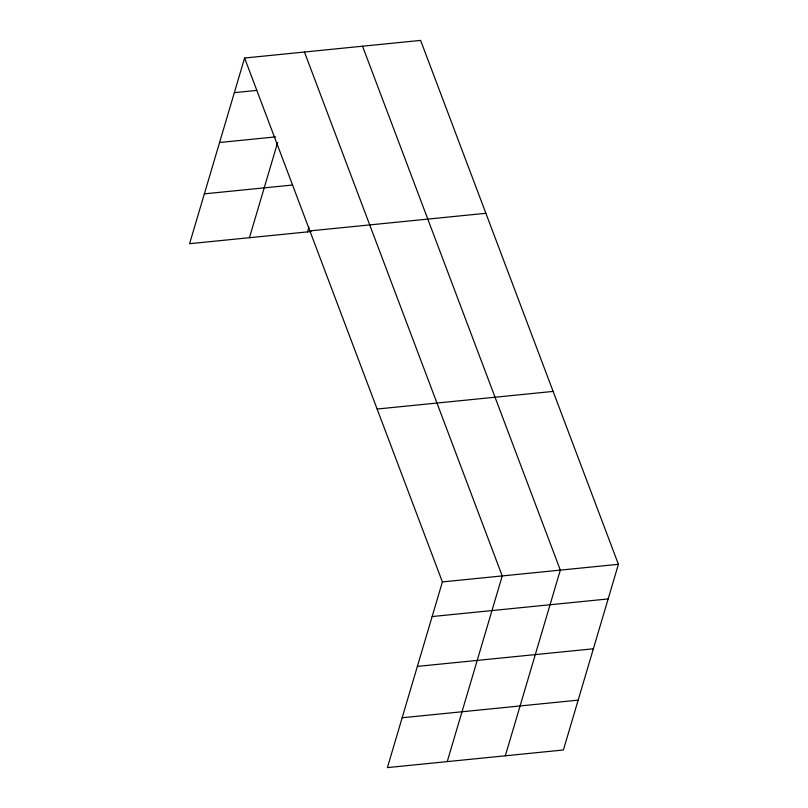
<?xml version="1.0" encoding="UTF-8"?>
<svg xmlns="http://www.w3.org/2000/svg" width="808" height="808" viewBox="0 0 808 808"><rect width="100%" height="100%" fill="white"/><g stroke="black" fill="none" stroke-linecap="round" stroke-linejoin="round"><path stroke-width="1.21" d="M244.602 58.014L442.39 581.911L387.396 767.6L563.398 749.986L618.403 564.307L420.604 40.4L244.602 58.014L189.597 243.693L311.231 231.522M249.44 237.703L277.649 142.481M307.525 231.896L308.929 227.149M447.238 761.611L502.233 575.932L304.444 52.025M505.313 755.803L560.318 570.115L362.529 46.208M234.34 92.647L256.782 90.405M219.574 142.501L275.68 136.885M204.363 193.849L292.627 185.022M309.878 230.896L485.881 213.292M377.124 409.03L553.126 391.415M442.39 581.911L618.403 564.307M432.129 616.555L608.141 598.94M417.372 666.398L593.375 648.784M402.152 717.756L578.164 700.142"/></g></svg>
